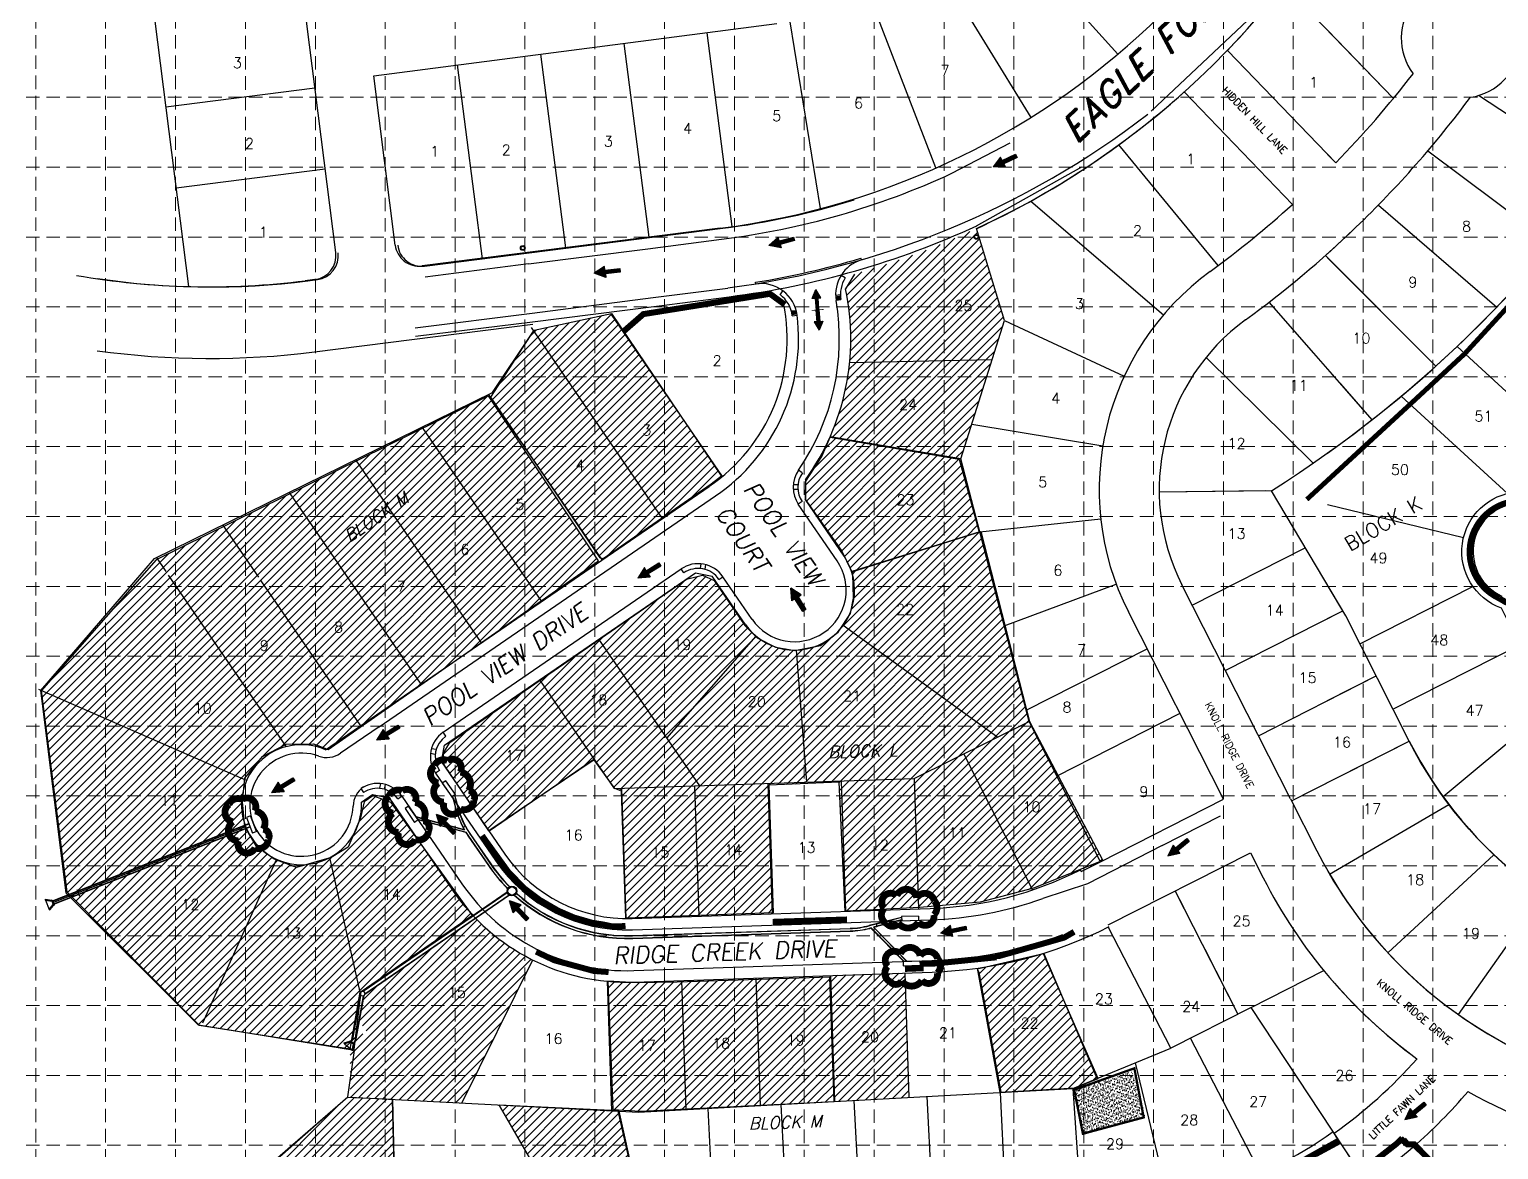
# Model space of a CAD drawing. Header units: inches. Extents: x 3477 to 7207, y 2621 to 4955.
# Drawn here: x 4114 to 5339, y 3493 to 4427 of the extents above; entities that cross this region are included whole.
import ezdxf
from ezdxf.enums import TextEntityAlignment as Align

# ---------------------------------------------------------------- set-up
doc = ezdxf.new("R2010")
doc.units = ezdxf.units.IN
doc.header["$MEASUREMENT"] = 0
doc.linetypes.add('DASHED2', pattern=[0.375, 0.25, -0.125])
doc.linetypes.add('HIDDEN', pattern=[0.375, 0.25, -0.125])
for name, color, linetype in [('ADJACENT', 7, 'Continuous'), ('adjoiners', 2, 'Continuous'), ('BASE', 7, 'Continuous'), ('BOC', 7, 'Continuous'), ('BOUNDARY', 7, 'Continuous'), ('ECB', 86, 'Continuous'), ('EROSION CONTROL BLANKET', 84, 'Continuous'), ('EX PVMT', 7, 'Continuous'), ('flow arrows', 1, 'Continuous'), ('GRID', 254, 'HIDDEN'), ('LEGEND', 7, 'Continuous'), ('LOT-NO', 250, 'Continuous'), ('LOTEXT', 2, 'Continuous'), ('LOTS', 150, 'Continuous'), ('LOTS-P', 1, 'Continuous'), ('PARCELLBLS', 250, 'Continuous'), ('paving', 250, 'Continuous'), ('RETAIN WALL', 5, 'DASHED2'), ('REVPL', 7, 'Continuous'), ('ROW', 150, 'Continuous'), ('ROW-P', 1, 'Continuous'), ('silt fence', 200, 'Continuous'), ('SILTFENCE', 200, 'Continuous'), ('sodded lot', 2, 'Continuous'), ('STORM', 5, 'Continuous'), ('TEXT', 4, 'Continuous')]:
    doc.layers.add(name, color=color, linetype=linetype)
doc.styles.add('legal', font='romand.shx', dxfattribs={"oblique": 15, "height": 5})
doc.styles.get("Standard").update_dxf_attribs({"font": 'ARIAL.TTF'})
doc.styles.add('TEXT100', font='simplex.shx', dxfattribs={"height": 8.8})
doc.styles.add('TEXT120', font='romand.shx', dxfattribs={"oblique": 15, "height": 0.106})
pattern_1 = [(45, (-46692.785, 3395.2045), (-3.5355339, 3.5355339), [])]

# ---------------------------------------------------------------- blocks, each defined once
blk = doc.blocks.new('lota')
blk.add_attdef('LOTDES', text='', height=0.0833).set_placement((0, 0), align=Align.CENTER)
at = {"flags": 1}
for tag in ['LOTAINF', 'LOTAAC', 'LOTASF']:
    blk.add_attdef(tag, text='', height=0.000000105, dxfattribs=at).set_placement((-0.038, 0), align=Align.CENTER)
blk = doc.blocks.new('ip')
for radius in [0.05, 0.0375]:
    blk.add_circle((0, 0), radius)
blk = doc.blocks.new('TF')
for p, q in [((0.001, -0.02), (0.001, 0.02)), ((0.001, 0.02), (0.161, 0.02)), ((0.161, 0.02), (0.161, 0.06)), ((0.161, 0.06), (0.281, 0)), ((0.161, -0.06), (0.281, 0)), ((0.161, -0.02), (0.001, -0.02)), ((0.161, -0.02), (0.161, -0.06))]:
    blk.add_line(p, q)
for points in [[(0.001, 0.02), (0.001, -0.02), (0.161, 0.02), (0.161, -0.02)], [(0.161, -0.06), (0.161, 0.06), (0.281, 0), (0.161, 0.06)]]:
    blk.add_solid(points)
blk = doc.blocks.new('2arrows')
at = {"const_width": 2}
blk.add_lwpolyline([(45, -33.4), (55.8, -3.7)], dxfattribs=at)
at = {"yscale": 192, "zscale": 192}
for p, xscale, rotation in [((50.8, -18.4), 192.0000000000001, 160.0260596818102), ((50.3, -18.3), -191.9999999999998, 160.0260596818168)]:
    blk.add_blockref('TF', p, dxfattribs=dict(at, xscale=xscale, rotation=rotation))
blk = doc.blocks.new('arrow')
at = {"xscale": 192.0000000000001, "yscale": 192, "zscale": 192, "rotation": 89.54514789520785}
blk.add_blockref('TF', (-0.4, -54), dxfattribs=at)
blk = doc.blocks.new('A$C694A6C97')
at = {"xscale": 0.4020336858429766, "yscale": 0.40203368584298, "zscale": 0.40203368584298, "rotation": 32.71760102675744}
blk.add_blockref('arrow', (0, 19.1), dxfattribs=at)
blk = doc.blocks.new('inlet protection')
at = {"layer": 'LEGEND', "color": 170, "ltscale": 100, "const_width": 9.48}
blk.add_lwpolyline([(38, 58.5, 0.520567), (38, 58.5, 0.765195), (16.6, 47.7, 0.417879), (16.5, 28.3, 0.6649), (41, 24.6, 0.744833), (68.6, 22.2, 0.975642), (85.8, 40, 0.520567), (81.5, 61.5, 0.520567), (65.8, 60, 0.540264), (38, 58.5)], format="xyb", close=True, dxfattribs=at)

msp = doc.modelspace()

# ---------------------------------------------------------------- hatches: boundary and pattern name
at = {"layer": 'BASE'}
h = msp.add_hatch(dxfattribs=at)
h.set_pattern_fill('AR-SAND', color=30, scale=1.53499, angle=16.9485, style=0)
h.set_pattern_definition([(54.44854, (6269.9577, 3775.1336), (-0.9546884, 2.8010075), [0, -2.3331846, 0, -2.609483, 0, -2.4943586]), (24.44854, (6269.9577, 3775.1336), (1.335777, 4.935736), [0, -1.2586917, 0, -2.102936, 0, -0.8058697]), (344.44854, (6268.1517, 3774.5832), (4.5700265, 1.4017913), [0, -0.767495, 0, -2.762982, 0, -3.6072263]), (334.44854, (6268.1517, 3774.5832), (4.021225, 2.633858), [0, -0.3837475, 0, -1.811288, 0, -2.0722364])])
h.paths.add_polyline_path([(5044.2, 3521.9), (5033, 3558.6), (4982.7, 3543.3), (4993.9, 3506.6)])
at = {"layer": 'SILTFENCE'}
h = msp.add_hatch(dxfattribs=at)
h.set_pattern_fill('ANSI31', color=2, scale=40, style=0)
h.set_pattern_definition(pattern_1)
h.paths.add_polyline_path([(4916.4, 4151.3), (4797.8, 4148.8, -0.07944), (4781.5, 4087.3), (4890.3, 4068.9)])
h.paths.add_polyline_path([(4837, 4107.4), (4856, 4107.4), (4856, 4120.6), (4837, 4120.6)], flags=24)
at = {"layer": 'sodded lot'}
h = msp.add_hatch(dxfattribs=at)
h.set_pattern_fill('ANSI31', color=2, scale=40, style=0)
h.set_pattern_definition(pattern_1)
h.paths.add_polyline_path([(4916.4, 4151.3), (4926.8, 4184.2), (4903.4, 4260.6, -0.038766), (4801.8, 4222.8), (4794.4, 4210.4, -0.07698), (4797.8, 4148.8)])
h.paths.add_polyline_path([(4883.3, 4189.9), (4902, 4189.9), (4902, 4203.1), (4883.3, 4203.1)], flags=24)
h = msp.add_hatch(dxfattribs=at)
h.set_pattern_fill('ANSI31', color=256, scale=40, style=0)
h.paths.add_polyline_path([(4691, 4054.4), (4682.5, 4047.6), (4592.4, 3985.5), (4589.8, 3986.5), (4498.8, 4120.3), (4535, 4175.9), (4599.4, 4190), (4690.8, 4054.7)])
h = msp.add_hatch(dxfattribs=at)
h.set_pattern_fill('ANSI31', color=256, scale=40, style=0)
h.paths.add_polyline_path([(4496.7, 4121.4), (4220, 3984.7), (4124.1, 3875.6), (4145.5, 3708), (4255.8, 3597.1), (4384.8, 3576.7), (4390.8, 3625.1), (4483.7, 3688.2), (4415.7, 3782.6), (4400.5, 3788), (4393.2, 3783.1), (4390.2, 3769.9), (4379.9, 3745.4), (4365.7, 3736.6), (4336.9, 3728.3), (4318.3, 3735.2), (4303.1, 3746.4), (4293.8, 3762.6), (4291.8, 3783.1), (4293.8, 3802.7), (4308.5, 3820.8), (4328.1, 3831), (4351.1, 3831.5), (4363.3, 3826.6), (4588.5, 3983.8)])
h = msp.add_hatch(dxfattribs=at)
h.set_pattern_fill('ANSI31', color=256, scale=40, style=0)
h.paths.add_polyline_path([(4888.9, 4068.5), (4905.6, 4007.8), (4799.5, 3975.1), (4791, 3992.8), (4761.3, 4034.8), (4761.3, 4050.1), (4774.6, 4070.9), (4781.5, 4086.9)])
h = msp.add_hatch(dxfattribs=at)
h.set_pattern_fill('ANSI31', color=256, scale=40, style=0)
h.paths.add_polyline_path([(4794.1, 3691.7), (4789.1, 3799.5), (4730.3, 3797), (4734, 3690.5), (4611.3, 3686.2), (4607.6, 3792), (4602.1, 3794.2), (4584.9, 3818), (4497.2, 3758.8), (4459.8, 3813.9), (4459.2, 3823.7), (4464.5, 3832.5), (4661.7, 3968.5), (4675.1, 3971.9), (4684.8, 3967.5), (4710.5, 3930), (4720.6, 3919.7), (4736, 3912), (4752.1, 3909.3), (4773.5, 3913.3), (4788.2, 3924.4), (4798.6, 3940.1), (4800.9, 3952.8), (4800.3, 3972.9), (4800.4, 3974.9), (4907.2, 4008.3), (4947.6, 3850), (5008.7, 3734.2), (4951, 3711.3), (4906.6, 3699.5), (4856.3, 3695.1), (4795.2, 3692.1)])
h = msp.add_hatch(dxfattribs=at)
h.set_pattern_fill('ANSI31', color=2, scale=40, style=0)
h.set_pattern_definition(pattern_1)
h.paths.add_polyline_path([(4533.7, 3651.4, -0.084223), (4486, 3686.1), (4393.7, 3622.8, -0.148296), (4393.1, 3621.8), (4388.9, 3598.3), (4392.7, 3595.8), (4397.6, 3588.5), (4396.5, 3588.8), (4387.6, 3590.7), (4386.4, 3583.9), (4384.6, 3581.8), (4385.3, 3581.3), (4384.8, 3580.8), (4384, 3576), (4383.3, 3576.1), (4381.7, 3577.5), (4381.6, 3577.1), (4381.6, 3537.1), (4474.5, 3532.2)])
h.paths.add_polyline_path([(4461.7, 3617.6), (4479.1, 3617.6), (4479.1, 3630.8), (4461.7, 3630.8)], flags=24)
h = msp.add_hatch(dxfattribs=at)
h.set_pattern_fill('ANSI31', color=256, scale=40, style=0)
h.paths.add_polyline_path([(4905.3, 3641.2), (4923.6, 3541.1), (4985.6, 3544.7), (5004.8, 3552.7), (4959.2, 3656.6), (4904, 3643.8)])
h = msp.add_hatch(dxfattribs=at)
h.set_pattern_fill('ANSI31', color=256, scale=40, style=0)
h.paths.add_polyline_path([(4600.4, 3526.7), (4623.6, 3525.5), (4785, 3533.5), (4781.2, 3637), (4654, 3632.8), (4620.7, 3632.4), (4596.3, 3633.6)])
h = msp.add_hatch(dxfattribs=at)
h.set_pattern_fill('ANSI31', color=2, scale=40, style=0)
h.set_pattern_definition(pattern_1)
h.paths.add_polyline_path([(4843.9, 3640.5), (4782, 3638.5), (4785.5, 3533.4), (4847.4, 3536.8)])
h.paths.add_polyline_path([(4805.4, 3580.7), (4824, 3580.7), (4824, 3593.9), (4805.4, 3593.9)], flags=24)
h = msp.add_hatch(dxfattribs=at)
h.set_pattern_fill('ANSI31', color=256, scale=40, style=0)
h.paths.add_polyline_path([(4416.7, 3535.4), (4419.9, 3398.5), (4403.4, 3397.2), (4391.6, 3390.5), (4380.9, 3381.8), (4374.8, 3374.4), (4370.1, 3366.6), (4368.4, 3359.3), (4368.1, 3343.5), (4368.4, 3342.5), (4254.3, 3306.2), (4202, 3290.9), (4218, 3389.7), (4275.6, 3445.7), (4379.3, 3537)])
h = msp.add_hatch(dxfattribs=at)
h.set_pattern_fill('ANSI31', color=256, scale=40, style=0)
h.paths.add_polyline_path([(4586.1, 3390.9), (4602, 3401), (4620.1, 3409.2), (4630.7, 3411.6), (4605, 3525.8), (4505.6, 3530.3), (4585.2, 3392.7)])

# ---------------------------------------------------------------- linework, layer by layer
at = {"layer": 'adjoiners', "color": 253}
for p, q in [((4247.1, 4212.3), (4210, 4505)), ((4369.5, 4240.6), (4338.1, 4488.6)), ((4401.2, 4388), (4737.2, 4431.4)), ((5202.8, 4315.4), (5112.6, 4409.1)), ((5202.8, 4315.4), (5112.6, 4409.1)), ((4419.1, 4246.8), (4401.2, 4388)), ((5166.8, 4280.7), (5076.6, 4374.5)), ((5166.8, 4280.7), (5076.6, 4374.5)), ((5426.9, 4302.5), (5321.7, 4371.5)), ((5426.9, 4302.5), (5321.7, 4371.5)), ((5426.9, 4302.5), (5321.7, 4371.5)), ((5202.8, 4315.4), (5195.9, 4322.5)), ((5279.5, 4325.3), (5383.8, 4247.3)), ((5279.5, 4325.3), (5383.8, 4247.3)), ((5279.5, 4325.3), (5383.8, 4247.3)), ((5238.3, 4280.2), (5337, 4195.3)), ((5238.3, 4280.2), (5337, 4195.3)), ((5238.3, 4280.2), (5337, 4195.3)), ((4690, 4261), (4441.5, 4229.5)), ((4692, 4260.9), (4443.5, 4229.4)), ((5194.2, 4238.1), (5286.2, 4146.1)), ((5194.2, 4238.1), (5286.2, 4146.1)), ((5195.9, 4236.4), (5286.2, 4146.1)), ((4352.2, 4218.2), (4344.2, 4217.2)), ((4354.2, 4218.1), (4346.2, 4217.1)), ((4926.8, 4184.2), (5026.6, 4137.8)), ((4926.8, 4184.2), (5026.6, 4137.8)), ((5183.9, 4065.1), (5094.7, 4153.3)), ((5183.9, 4065.1), (5094.7, 4153.3)), ((4899.5, 4097.7), (5008.7, 4079.7)), ((4899.5, 4097.7), (5008.7, 4079.7)), ((5149.2, 4042.1), (5055.7, 4041)), ((5144.2, 4042.1), (5055.7, 4041)), ((5211.1, 3938), (5149.2, 4042.1)), ((4906.2, 4008.1), (5007, 4018.9)), ((4906.2, 4008.1), (5007, 4018.9)), ((4926.6, 3929.6), (5019.9, 3964.4)), ((4926.6, 3929.6), (5019.9, 3964.4)), ((5165.1, 3785.6), (5074.6, 3963.9)), ((5165.1, 3785.6), (5074.6, 3963.9)), ((5109.2, 3785.2), (5030, 3941.3)), ((5109.2, 3785.2), (5030, 3941.3)), ((5264, 3833.7), (5211.1, 3938)), ((5006.7, 3733.2), (5109.2, 3785.2)), ((5006.7, 3733.2), (5109.2, 3785.2)), ((5165.1, 3785.6), (5187, 3742.4)), ((5197.7, 3722.8), (5297.1, 3780.9)), ((5197.7, 3722.8), (5297.1, 3780.9)), ((5197.7, 3722.8), (5297.1, 3780.9)), ((5013.3, 3680.5), (5131.8, 3740.6)), ((5013.3, 3680.5), (5131.8, 3740.6)), ((5131.8, 3740.6), (5142.4, 3719.8)), ((5131.8, 3740.6), (5142.4, 3719.8)), ((5246.2, 3657.4), (5334.6, 3739)), ((5246.2, 3657.4), (5334.6, 3739)), ((5246.2, 3657.4), (5334.6, 3739)), ((5375.1, 3705.9), (5304.8, 3606)), ((5375.1, 3705.9), (5304.8, 3606)), ((5375.1, 3705.9), (5304.8, 3606))]:
    msp.add_line(p, q, dxfattribs=at)
for points in [[(4903.4, 4260.6, 0.18531), (5253, 4620.3, -0.427606)], [(4443.5, 4229.4), (4692, 4260.9, 0.0439), (4801.6, 4284.7, 0.0439)], [(4170.7, 4219.1, 0.068889), (4346.2, 4217.1), (4354.2, 4218.1)], [(5325.4, 3439.3), (5267.4, 3495.5, -0.027098), (5229.1, 3465.4), (5195.9, 3515.5)]]:
    msp.add_lwpolyline(points, format="xyb", dxfattribs=at)
for points in [[(4921.7, 4516.3), (5021.3, 4406)], [(4948.9, 4353.3), (4871.7, 4478.9)], [(5159.9, 4463.3), (5250.8, 4368.9)], [(5159.9, 4463.3), (5250.8, 4368.9)], [(4869.6, 4311.2), (4815.8, 4451.2)], [(4773.6, 4277.3), (4748.3, 4433)], [(4699.8, 4262.3), (4678.9, 4423.8)], [(5195.9, 4425.9), (5250.8, 4368.9)], [(4609.5, 4414.9), (4630.3, 4253.4)], [(4470.6, 4397), (4491.5, 4235.5)], [(4540.1, 4405.9), (4560.9, 4244.5)], [(4352.1, 4377.5), (4228.1, 4361.8)], [(5104.9, 4229.9), (5022.2, 4330.4)], [(5104.9, 4229.9), (5022.2, 4330.4)], [(4360.7, 4310.1), (4236.7, 4294.4)], [(4948.6, 4283.5), (5059.3, 4188.9)], [(4948.6, 4283.5), (5059.3, 4188.9)], [(5147.2, 4199.2), (5233, 4101.2)], [(5147.2, 4199.2), (5184, 4157.2)], [(5191.8, 4148.3), (5192.7, 4147.3)], [(5191.8, 4148.3), (5192.7, 4147.3)], [(5200.2, 4138.7), (5200.5, 4138.3)], [(5200.2, 4138.7), (5200.5, 4138.3)], [(5206.7, 4131.2), (5233, 4101.2)], [(5206.7, 4131.2), (5233, 4101.2)], [(5083.2, 3946.9), (5177.4, 3994.7)], [(5083.2, 3946.9), (5177.4, 3994.7)], [(5110.8, 3892.5), (5208.6, 3942.3)], [(5110.8, 3892.5), (5208.6, 3942.3)], [(5195.9, 3935.9), (5208.6, 3942.3)], [(4944.9, 3859.4), (5045.6, 3910.5)], [(4944.9, 3859.4), (5045.6, 3910.5)], [(5138.4, 3838.1), (5236.4, 3888.1)], [(5138.4, 3838.1), (5236.4, 3888.1)], [(5195.9, 3867.5), (5236.4, 3888.1)], [(5073, 3856.6), (4970.5, 3804.5)], [(5073, 3856.6), (4970.5, 3804.5)], [(5165.9, 3784), (5264, 3833.7)], [(5213.1, 3807.9), (5259.6, 3831.5)], [(5213.1, 3807.9), (5259.6, 3831.5)], [(5193.4, 3797.9), (5195.5, 3799)], [(5193.4, 3797.9), (5195.5, 3799)], [(5165.1, 3785.6), (5187, 3742.4)], [(5165.9, 3784), (5175.9, 3789)], [(5069.1, 3708.8), (5121.2, 3606.3)], [(5069.1, 3708.8), (5076.3, 3694.7)], [(5093.7, 3660.4), (5121.2, 3606.3)], [(5132.2, 3611.8), (5192.8, 3642.6)], [(5132.2, 3611.8), (5192.8, 3642.6)]]:
    msp.add_lwpolyline(points, dxfattribs=at)
at = {"layer": 'adjoiners', "color": 7}
for points in [[(4990.7, 3725.1), (4990.7, 3725.1), (5006.7, 3733.2), (4947.4, 3850), (4890.3, 4068.8), (4926.8, 4184.2), (4903.4, 4260.6)], [(5005.8, 2969.1), (4796.3, 2959.3), (4724, 2953.9), (4662.2, 2965.7), (4575.3, 2997.7), (4514.2, 3039.2), (4302.9, 3180.3), (4201.2, 3290.8), (4217.6, 3389.6), (4273.2, 3445.1), (4379.6, 3537.4), (4385.1, 3576), (4255.2, 3597.1), (4144.8, 3706.9), (4123.7, 3875.9), (4218.4, 3985.8), (4500.2, 4124.2), (4533.1, 4173.5)]]:
    msp.add_lwpolyline(points, dxfattribs=at)
at = {"layer": 'adjoiners', "color": 252}
msp.add_lwpolyline([(4533.9, 4180.7), (4351.8, 4157.6, -0.064934), (4170.7, 4158.6, -0.064934)], format="xyb", dxfattribs=at)
at = {"layer": 'adjoiners', "color": 7}
msp.add_lwpolyline([(5045.7, 3163.7), (5040.4, 3275.8), (5082.4, 3277.8), (5367.6, 3398.4), (5267.4, 3495.5, -0.027098), (5229.1, 3465.4), (5132.2, 3611.8), (5065.3, 3577.9), (5013.5, 3678.3)], format="xyb", dxfattribs=at)
at = {"layer": 'adjoiners', "color": 253}
for centre, radius, start, end in [((4609.5, 4895.9), 640, 277.2205, 351.6208), ((4609.5, 4895.9), 700, 315.9436, 337.2246), ((5230.6, 4391), 235.2, 351.445, 84.0523), ((5307.4, 4419.4), 50, 278.9044, 216.5937), ((5307.4, 4419.4), 50, 278.9044, 216.5937), ((5307.4, 4419.4), 50, 278.9044, 216.5937), ((4609.5, 4895.9), 830, 315.623, 322.4122), ((4609.5, 4895.9), 830, 315.623, 322.4122), ((4609.5, 4895.9), 830, 315.623, 322.4122), ((4609.5, 4895.9), 700, 294.8232, 311.8502), ((4609.5, 4895.9), 880, 313.897, 323.3032), ((4609.5, 4895.9), 880, 313.897, 323.3032), ((4609.5, 4895.9), 880, 313.897, 323.3032), ((4609.5, 4895.9), 1010, 302.2984, 327.6877), ((4611.6, 4895.9), 640, 277.2207, 287.2753), ((4609.5, 4895.9), 830, 306.0687, 312.171), ((4609.5, 4895.9), 830, 306.0687, 312.171), ((4609.5, 4895.9), 880, 306.0687, 313.897), ((4609.5, 4895.9), 880, 306.0687, 313.897), ((4609.5, 4895.9), 880, 311.7871, 313.897), ((4349.7, 4238), 20, 277.2208, 7.2208), ((4351.7, 4238), 20, 277.2208, 7.2208), ((4438.9, 4249.4), 20, 187.2208, 277.2208), ((4441, 4249.3), 20, 187.2208, 277.2208), ((5230.7, 4043.1), 225, 126.0683, 206.9067), ((5230.7, 4043.1), 225, 126.0683, 206.9067), ((4263.7, 4852.1), 640, 260.0876, 277.2208), ((5230.7, 4043.1), 175, 126.0683, 206.9067), ((5230.7, 4043.1), 175, 126.0683, 206.9067), ((5574.3, 3991.2), 347.9, 206.9066, 258.6834), ((5521.4, 3912.1), 375, 206.9063, 258.6837), ((5521.4, 3912.1), 375, 206.9063, 258.6837), ((5521.4, 3912.1), 375, 209.7752, 258.6837), ((5521.4, 3912.1), 425, 206.9063, 233.819), ((5521.4, 3912.1), 425, 206.9063, 233.819), ((5521.4, 3912.1), 425, 220.016, 233.819), ((4970.8, 3833.9), 400, 305.2178, 318.5388), ((4970.8, 3833.9), 400, 305.2178, 318.5388), ((4970.8, 3833.9), 400, 305.2178, 318.5388), ((4970.8, 3833.9), 450, 311.2347, 319.5103), ((4970.8, 3833.9), 450, 311.2347, 319.5103), ((4970.8, 3833.9), 450, 311.2347, 319.5103), ((5521.4, 3912.1), 425, 240.6331, 258.6837), ((5521.4, 3912.1), 425, 240.6331, 258.6837), ((5521.4, 3912.1), 425, 240.6331, 258.6837)]:
    msp.add_arc(centre, radius, start, end, dxfattribs=at)
at = {"layer": 'BASE', "color": 30, "const_width": 1.92}
msp.add_lwpolyline([(4992.1, 3506.6), (5042.8, 3520.2), (5035, 3561.1), (4984.9, 3543.2)], close=True, dxfattribs=at)
at = {"layer": 'BOC'}
for p, q in [((4807.6, 4234.5), (4807.1, 4236)), ((4719.5, 4214.5), (4719.3, 4215.9)), ((4794.1, 4219.5), (4790.7, 4221.6)), ((4739.8, 4205.6), (4742.2, 4208.8)), ((4790.1, 4205.4), (4786.1, 4204.8)), ((4790.5, 4201.4), (4786.5, 4200.8)), ((4749.2, 4192), (4753.2, 4192.5)), ((4750, 4188.1), (4754, 4188.6)), ((4758.3, 4057.1), (4755.1, 4059.4)), ((4754.6, 4047.2), (4750.6, 4047.2)), ((4754.6, 4043.2), (4750.6, 4043.2)), ((4405.6, 3845.6), (4685.9, 4038)), ((4758.3, 4033.3), (4755, 4031)), ((4787.4, 3983.8), (4755, 4031)), ((4673.4, 3977.5), (4674.1, 3981.4)), ((4677.3, 3976.8), (4678, 3980.7)), ((4459, 3841.1), (4657.3, 3977.1)), ((4659.6, 3973.8), (4657.3, 3977.1)), ((4688.8, 3968.4), (4692.1, 3970.6)), ((4716.5, 3935.1), (4692.1, 3970.6)), ((4405.6, 3845.6), (4373.4, 3823.5)), ((4461.3, 3837.8), (4459, 3841.1)), ((4452.4, 3822.6), (4448.4, 3823.4)), ((4453.1, 3826.6), (4449.2, 3827.3)), ((4456, 3809.3), (4452.7, 3807)), ((4392.6, 3795.5), (4390.6, 3794.1)), ((4406.2, 3794.4), (4407, 3798.3)), ((4410.2, 3793.7), (4410.9, 3797.6)), ((4452.7, 3807), (4502.6, 3734.2)), ((4392.9, 3790.8), (4390.6, 3794.1)), ((4421.4, 3785.5), (4424.7, 3787.8)), ((4424.7, 3787.8), (4474.6, 3714.9)), ((4996, 3714.9), (4958.7, 3702.6)), ((4616.7, 3676.5), (4865.1, 3684.8)), ((4617.9, 3642.5), (4866.3, 3650.8)), ((5187, 3487.9), (5207, 3498.8))]:
    msp.add_line(p, q, dxfattribs=at)
msp.add_lwpolyline([(4719.3, 4215.9, 0.032811), (4807.1, 4236, 0.032811)], format="xyb", dxfattribs=at)
for centre, radius, start, end in [((4816.1, 4205.8), 30, 106.5944, 189.6071), ((4724.2, 4184.8), 30, 7.2299, 99.0774), ((4816.1, 4205.8), 26, 148.1007, 189.6071), ((4724.2, 4184.8), 26, 7.2299, 53.1537), ((4597.2, 4168.7), 192, 325.2811, 9.6071), ((4814.1, 4205.4), 27.5, 182.652, 188.211), ((4814.1, 4205.4), 27, 182.5225, 188.1851), ((4815.1, 4205.6), 27.5, 182.652, 188.211), ((4815.1, 4205.6), 27, 182.5225, 188.1851), ((4816.1, 4205.8), 27.5, 182.652, 188.211), ((4816.1, 4205.8), 27, 182.5225, 188.1851), ((4816.1, 4205.8), 26.5, 182.3882, 188.1583), ((4597.2, 4168.7), 158, 304.177, 7.2299), ((4724.2, 4184.8), 26.5, 8.6787, 14.4488), ((4724.2, 4184.8), 27, 8.6519, 14.3144), ((4724.2, 4184.8), 27.5, 8.626, 14.185), ((4724.2, 4184.8), 28, 8.6011, 14.0602), ((4724.2, 4184.8), 28.5, 8.577, 13.9398), ((4724.2, 4184.8), 29, 8.5538, 13.8236), ((4724.2, 4184.8), 29.5, 8.5313, 13.7114), ((4775.6, 4045.1), 25, 145.2811, 214.4544), ((4775.6, 4045.1), 21, 145.2811, 214.4544), ((4671.5, 3956.5), 25, 34.4544, 124.4544), ((4751.9, 3959.5), 43, 214.4544, 34.4544), ((4671.5, 3956.5), 21, 34.4544, 124.4544), ((4472.9, 3820.9), 24.5, 124.4544, 214.4544), ((4472.9, 3820.9), 20.5, 124.4544, 214.4544), ((4341, 3780.7), 43, 70.4202, 358.4887), ((4362.1, 3840), 20, 250.4202, 304.4544), ((4404, 3779), 20, 124.4544, 178.4887), ((4404.4, 3773.9), 24.5, 34.4544, 124.4544), ((4404.4, 3773.9), 20.5, 34.4544, 124.4544), ((4612.3, 3809.4), 133, 214.4538, 271.9073), ((4612.3, 3809.4), 167, 214.4538, 271.9073), ((4854.9, 3992.6), 308, 271.9063, 289.6923), ((4854.9, 3992.6), 342, 271.9063, 290.6359)]:
    msp.add_arc(centre, radius, start, end, dxfattribs=at)
at = {"layer": 'BOUNDARY'}
msp.add_lwpolyline([(4381.6, 3537.1), (4621.8, 3524.6), (4983.7, 3544.2), (5065.3, 3577.9)], dxfattribs=at)
at = {"layer": 'ECB', "color": 86, "const_width": 5}
msp.add_lwpolyline([(4955.9, 3664.1), (4922.5, 3654.7), (4919.1, 3654.7)], dxfattribs=at)
at = {"layer": 'EROSION CONTROL BLANKET', "const_width": 5}
msp.add_lwpolyline([(5345.6, 3948.8), (5339, 3952.6, -0.703025), (5346.2, 4032.5)], format="xyb", dxfattribs=at)
at = {"layer": 'EX PVMT'}
for p, q in [((4903.6, 4263, 600.2), (4991.3, 4312, 605.3)), ((4636.7, 4196.1, 579), (4697.4, 4203.9, 584)), ((4533.6, 4183, 570.5), (4636.7, 4196.1, 579)), ((4436, 4170.9, 562.7), (4533.6, 4183, 570.5)), ((5058.3, 3746.8, 600.9), (5106.8, 3771.4, 602.3)), ((5058.3, 3746.8, 600.9), (4996, 3714.9, 598.5)), ((5202.5, 3504.5, 608), (5204.7, 3501.5, 608)), ((5260.7, 3502.8, 608), (5263.1, 3499.9, 609.8))]:
    msp.add_line(p, q, dxfattribs=at)
for points, elevation in [([(5048.9, 4358.6), (5143.7, 4447.5), (5199, 4531.4), (5233, 4589.4)], 562.3), ([(4883, 4306.8), (4883, 4306.8), (4931.4, 4332.1)], 570.6), ([(4530.2, 4231.2), (4629.5, 4243.8), (4691.1, 4251.8)], 570.6), ([(4530.2, 4231.2), (4444, 4220.3)], 570.6), ([(4435.6, 4178), (4533.2, 4190.3), (4634.1, 4203.2), (4696.2, 4211.1)], 562.3)]:
    msp.add_lwpolyline(points, dxfattribs=dict(at, elevation=elevation))
at = {"layer": 'EX PVMT', "elevation": 570.6}
msp.add_lwpolyline([(4791.2, 4272.4), (4791.2, 4272.4)], close=True, dxfattribs=at)
at = {"layer": 'EX PVMT'}
for centre, radius, start, end in [((4602.2, 4933.8, 562.3), 728.7, 277.4061, 307.5353), ((4610.1, 4896.7, 570.6), 650, 277.1574, 294.8255), ((4608.8, 4903.2, 584), 704.9, 277.2249, 294.7302)]:
    msp.add_arc(centre, radius, start, end, dxfattribs=at)
at = {"layer": 'GRID', "color": 252, "linetype": 'HIDDEN', "lineweight": 0, "ltscale": 45}
for p, q in [((4119.6, 4894.3), (4119.6, 2856.5)), ((4177.8, 4894.3), (4177.8, 2856.5)), ((4236, 4894.3), (4236, 2856.5)), ((4294.4, 4893.8), (4294.4, 2856.5)), ((4352.6, 4893.8), (4352.6, 2856.5)), ((4410.8, 4893.8), (4410.8, 2856.5)), ((4469, 4893.8), (4469, 2856.5)), ((4527.2, 4893.8), (4527.2, 2856.5)), ((4585.4, 4893.8), (4585.4, 2856.5)), ((4643.6, 4893.8), (4643.6, 2856.5)), ((4701.8, 4893.8), (4701.8, 2856.5)), ((4760, 4893.8), (4760, 2856.5)), ((4818.2, 4893.8), (4818.2, 2856.5)), ((4876.4, 4893.8), (4876.4, 2856.5)), ((4934.6, 4893.8), (4934.6, 2856.5)), ((4992.8, 4893.8), (4992.8, 2856.5)), ((5051, 4893.8), (5051, 2856.5)), ((5109.2, 4893.8), (5109.2, 2856.5)), ((5167.4, 4893.8), (5167.4, 2856.5)), ((5225.6, 4893.8), (5225.6, 2856.5)), ((5283.8, 4893.8), (5283.8, 2856.5)), ((3537.8, 4370), (7146.2, 4370)), ((3537.8, 4311.8), (7146.2, 4311.8)), ((3537.8, 4253.6), (7146.2, 4253.6)), ((3537.8, 4195.4), (7146.2, 4195.4)), ((3537.8, 4137.2), (7146.2, 4137.2)), ((3537.8, 4079), (7146.2, 4079)), ((3537.8, 4020.8), (7146.2, 4020.8)), ((3537.8, 3962.6), (7146.2, 3962.6)), ((3537.8, 3904.4), (7146.2, 3904.4)), ((3537.8, 3846.2), (7146.2, 3846.2)), ((3537.8, 3788), (7146.2, 3788)), ((3537.8, 3729.8), (7146.2, 3729.8)), ((3537.8, 3671.6), (7146.2, 3671.6)), ((3537.8, 3613.4), (7146.2, 3613.4)), ((3537.8, 3555.2), (7146.2, 3555.2)), ((3537.8, 3497), (7146.2, 3497))]:
    msp.add_line(p, q, dxfattribs=at)
at = {"layer": 'LOTS', "color": 7}
for p, q in [((4916.4, 4151.3), (4797.8, 4148.8)), ((4890.3, 4068.9), (4781.5, 4087.3)), ((4906.2, 4008.1), (4799.6, 3974.6)), ((4792.4, 3930.2), (4921.1, 3837)), ((4672.8, 3796.4), (4588.9, 3918.7)), ((4645.5, 3836.2), (4720, 3921)), ((4762.2, 3799.4), (4753.5, 3909.5)), ((4601.7, 3794.1), (4539.5, 3884.7)), ((4295.2, 3800.8), (4122.2, 3876.6)), ((4851.5, 3802.4), (4947.4, 3850)), ((4892.8, 3822.9), (4950.2, 3709.7)), ((4497.3, 3758.8), (4584.7, 3818.7)), ((4601.7, 3794.1), (4851.5, 3802.4)), ((4668.6, 3796.3), (4672.2, 3687.8)), ((4729.6, 3798.3), (4733.2, 3689.9)), ((4790.6, 3800.3), (4794.2, 3691.9)), ((4851.5, 3802.4), (4855.1, 3693.9)), ((4607.7, 3794.3), (4611.3, 3685.9)), ((4320.3, 3735.2), (4258.5, 3598.7)), ((4390, 3624.5), (4364.6, 3736.6)), ((4390, 3624.5), (4483.5, 3688.7)), ((4474.5, 3532.2), (4533.7, 3651.4)), ((5004, 3552.6), (4959.7, 3657.1)), ((4723.5, 3530.1), (4720, 3636.4)), ((4785.5, 3533.4), (4782, 3638.5)), ((4847.4, 3536.8), (4843.9, 3640.5)), ((4923.1, 3540.9), (4904.2, 3644.6)), ((4381.6, 3577.1), (4390, 3624.5)), ((4599.6, 3525.7), (4596, 3633.7)), ((4661.6, 3526.7), (4658, 3634.3)), ((5140.3, 3473.3), (5081.9, 3586.3)), ((5064.8, 3446.8), (5035.9, 3565.8)), ((4923.1, 3540.9), (4928.6, 3432.9)), ((4983.7, 3544.2), (4991.2, 3436.1)), ((4416.5, 3535.2), (4420.1, 3398.3)), ((4505.5, 3530.6), (4586.2, 3390.5)), ((4679.5, 3527.7), (4684.9, 3420.5)), ((4740.4, 3531), (4745.8, 3423.6)), ((4801.3, 3534.3), (4806.8, 3426.7)), ((4862.2, 3537.6), (4867.7, 3429.8)), ((4605.4, 3525.4), (4630.8, 3412))]:
    msp.add_line(p, q, dxfattribs=at)
at = {"layer": 'LOTS', "color": 170}
msp.add_line((4294.4, 3762.4), (4134.4, 3699.3), dxfattribs=at)
at = {"layer": 'LOTS', "color": 7}
for points in [[(4599, 4189), (4691.5, 4054)], [(4532.3, 4178.2), (4641.6, 4019)], [(4497, 4122), (4591.3, 3984.6)], [(4441.6, 4094.9), (4541, 3950)], [(4386.1, 4067.9), (4490.7, 3915.5)], [(4330.7, 4040.8), (4440.4, 3881)], [(4275.3, 4013.8), (4305.2, 3970.2)], [(4219.9, 3986.8), (4228, 3974.9)], [(4230, 3972), (4328.1, 3829)], [(4307.2, 3967.3), (4390.1, 3846.5)], [(4381.6, 3537.1), (4621.8, 3524.6), (4983.7, 3544.2), (5065.3, 3577.9)]]:
    msp.add_lwpolyline(points, dxfattribs=at)
at = {"layer": 'LOTS-P', "color": 7}
for p, q in [((5391.4, 4082.1), (5303.9, 4162.4)), ((5345.9, 4040), (5257.4, 4121.1)), ((5195.9, 4030.8), (5309.3, 4003.4)), ((5222.9, 3914.8), (5317.1, 3962.6)), ((5250.5, 3860.4), (5356.2, 3914)), ((5386.9, 3866.2), (5292.4, 3787.3))]:
    msp.add_line(p, q, dxfattribs=at)
at = {"layer": 'paving', "color": 7}
msp.add_arc((5357.8, 3991.5), 40.5, 98.4639, 245.9278, dxfattribs=at)
at = {"layer": 'RETAIN WALL', "color": 4, "const_width": 4, "elevation": 609}
msp.add_lwpolyline([(5178.7, 4035), (5264.8, 4114.3), (5310.3, 4156.4), (5351.6, 4201.4)], dxfattribs=at)
at = {"layer": 'REVPL'}
for points in [[(5195.9, 4073.5, 0.097157), (5463.2, 4356, 0.427606), (5255, 4624.9, 0.06292), (5302.1, 4794)], [(5506, 3650, -0.229842), (5264, 3833.7), (5211.1, 3938), (5195.9, 3963.5)]]:
    msp.add_lwpolyline(points, format="xyb", dxfattribs=at)
at = {"layer": 'ROW', "color": 7}
for p, q in [((4360.9, 3826.5), (4680.6, 4045.8)), ((4793.1, 3987.8), (4760.6, 4035.1)), ((4460.3, 3830.4), (4669.3, 3973.8)), ((4710.7, 3931.2), (4683.2, 3971.2)), ((4457.7, 3816.5), (4510.5, 3739.5)), ((4390.9, 3782.8), (4400.1, 3789.1)), ((4414, 3786.5), (4466.8, 3709.6)), ((4616.4, 3686), (4864.8, 3694.3)), ((4618.2, 3633), (4866.6, 3641.3))]:
    msp.add_line(p, q, dxfattribs=at)
for points in [[(4801.8, 4222.8), (4794.4, 4210.4)], [(4742.7, 4198.5), (4730.7, 4206.5)], [(4761, 4051.3), (4760.6, 4035.1)], [(4669.3, 3973.8), (4683.2, 3971.2)], [(4457.7, 3816.5), (4460.3, 3830.4)], [(4400.1, 3789.1), (4414, 3786.5)], [(4990.7, 3725.1), (4990, 3726.4)]]:
    msp.add_lwpolyline(points, dxfattribs=at)
for centre, radius, start, end in [((4597.2, 4168.7), 201.5, 324.3695, 11.9328), ((4597.2, 4168.7), 148.5, 304.1273, 11.5687), ((4751.9, 3959.5), 50, 214.4544, 34.4544), ((4341, 3780.7), 50, 66.4599, 2.449), ((4612.3, 3809.4), 123.5, 214.4536, 271.9075), ((4854.9, 3992.6), 298.5, 271.9062, 296.9071), ((4612.3, 3809.4), 176.5, 214.4539, 271.9072), ((4854.9, 3992.6), 351.5, 271.9063, 296.907)]:
    msp.add_arc(centre, radius, start, end, dxfattribs=at)
at = {"layer": 'ROW-P', "color": 7}
msp.add_lwpolyline([(6078.1, 3869), (5927.8, 3772.2, -0.195014), (5760.6, 3740.4), (5516.4, 3789.3, -0.229837), (5358.8, 3908.9), (5340.8, 3944.5, -0.807175), (5354, 4041.3), (5583.3, 4291.5, -0.180827), (5773.7, 4388.4), (5826.1, 4394.4)], format="xyb", dxfattribs=at)
msp.add_arc((4971.1, 3834.1), 398.5, 272.8877, 305.1705, dxfattribs=at)
at = {"layer": 'silt fence', "color": 200, "const_width": 5}
for points in [[(4743.7, 4197.3), (4731.4, 4206.3), (4625.9, 4189.4), (4608.9, 4174.6)], [(4608.7, 4174.8), (4608.7, 4174.8)]]:
    msp.add_lwpolyline(points, dxfattribs=at)
at = {"layer": 'silt fence', "color": 84, "const_width": 5}
for points in [[(4611, 3679.6), (4604.2, 3679.4), (4599.5, 3679.4), (4592.4, 3680.9), (4583.3, 3682.3), (4568.1, 3686.7), (4554.9, 3692.4), (4539.6, 3701.3), (4526.4, 3711.2), (4513.3, 3724.7), (4493.9, 3751.5), (4491.5, 3755)], [(4795.5, 3685.1), (4789.7, 3684.9), (4733.7, 3683.1)], [(4955.9, 3664.1), (4976.5, 3670), (4984.8, 3674.8)], [(4536.5, 3658.3), (4551.7, 3651.1), (4584.6, 3642.2), (4596.9, 3641.3)], [(4857, 3648.3), (4867.7, 3648.3), (4920.2, 3653.6)], [(4843.8, 3643.9), (4859.4, 3644.5)], [(5044.9, 3435.4), (5044.9, 3435.4), (5049.2, 3436.2), (5078.6, 3443.2), (5106.5, 3452), (5127.1, 3460.2), (5133.7, 3462.7), (5157.5, 3474.1), (5205.4, 3500.9)], [(5258.3, 3502.9), (5253.8, 3498.5), (5232.9, 3482.2)], [(5281.9, 3483.6), (5268.4, 3497.7), (5262.5, 3497.7), (5257, 3502.5)]]:
    msp.add_lwpolyline(points, dxfattribs=at)
at = {"layer": 'sodded lot'}
for points in [[(4691, 4054.4), (4682.5, 4047.6), (4592.4, 3985.5), (4589.8, 3986.5), (4498.8, 4120.3), (4535, 4175.9), (4599.4, 4190), (4690.8, 4054.7)], [(4496.7, 4121.4), (4220, 3984.7), (4124.1, 3875.6), (4145.5, 3708), (4255.8, 3597.1), (4384.8, 3576.7), (4390.8, 3625.1), (4483.7, 3688.2), (4415.7, 3782.6), (4400.5, 3788), (4393.2, 3783.1), (4390.2, 3769.9), (4379.9, 3745.4), (4365.7, 3736.6), (4336.9, 3728.3), (4318.3, 3735.2), (4303.1, 3746.4), (4293.8, 3762.6), (4291.8, 3783.1), (4293.8, 3802.7), (4308.5, 3820.8), (4328.1, 3831), (4351.1, 3831.5), (4363.3, 3826.6), (4588.5, 3983.8)], [(4888.9, 4068.5), (4905.6, 4007.8), (4799.5, 3975.1), (4791, 3992.8), (4761.3, 4034.8), (4761.3, 4050.1), (4774.6, 4070.9), (4781.5, 4086.9)], [(4794.1, 3691.7), (4789.1, 3799.5), (4730.3, 3797), (4734, 3690.5), (4611.3, 3686.2), (4607.6, 3792), (4602.1, 3794.2), (4584.9, 3818), (4497.2, 3758.8), (4459.8, 3813.9), (4459.2, 3823.7), (4464.5, 3832.5), (4661.7, 3968.5), (4675.1, 3971.9), (4684.8, 3967.5), (4710.5, 3930), (4720.6, 3919.7), (4736, 3912), (4752.1, 3909.3), (4773.5, 3913.3), (4788.2, 3924.4), (4798.6, 3940.1), (4800.9, 3952.8), (4800.3, 3972.9), (4800.4, 3974.9), (4907.2, 4008.3), (4947.6, 3850), (5008.7, 3734.2), (4951, 3711.3), (4906.6, 3699.5), (4856.3, 3695.1), (4795.2, 3692.1)], [(4905.3, 3641.2), (4923.6, 3541.1), (4985.6, 3544.7), (5004.8, 3552.7), (4959.2, 3656.6), (4904, 3643.8)], [(4600.4, 3526.7), (4623.6, 3525.5), (4785, 3533.5), (4781.2, 3637), (4654, 3632.8), (4620.7, 3632.4), (4596.3, 3633.6)], [(4416.7, 3535.4), (4419.9, 3398.5), (4403.4, 3397.2), (4391.6, 3390.5), (4380.9, 3381.8), (4374.8, 3374.4), (4370.1, 3366.6), (4368.4, 3359.3), (4368.1, 3343.5), (4368.4, 3342.5), (4254.3, 3306.2), (4202, 3290.9), (4218, 3389.7), (4275.6, 3445.7), (4379.3, 3537)], [(4586.1, 3390.9), (4602, 3401), (4620.1, 3409.2), (4630.7, 3411.6), (4605, 3525.8), (4505.6, 3530.3), (4585.2, 3392.7)]]:
    msp.add_lwpolyline(points, close=True, dxfattribs=at)
at = {"layer": 'STORM'}
for p, q in [((4461.2, 3800.7), (4458.3, 3798.7)), ((4458.3, 3798.7), (4466.3, 3787.2)), ((4469.2, 3789.2), (4461.2, 3800.7)), ((4469.2, 3789.2), (4466.3, 3787.2)), ((4466.8, 3787.5), (4469.2, 3778.2)), ((4466.9, 3787.7), (4469.4, 3778.3)), ((4468.5, 3788.7), (4471.1, 3778.7)), ((4468.6, 3788.8), (4471.3, 3778.8)), ((4298.4, 3771.4), (4295.1, 3770.1)), ((4303.6, 3758.4), (4298.4, 3771.4)), ((4430.3, 3779.5), (4427.4, 3777.5)), ((4427.4, 3777.5), (4435.3, 3766)), ((4438.2, 3768), (4430.3, 3779.5)), ((4436.2, 3771), (4476.5, 3760.1)), ((4436.3, 3770.7), (4476.9, 3759.8)), ((4133.6, 3700.5), (4297.2, 3765)), ((4133.7, 3700.3), (4297.3, 3764.7)), ((4134.5, 3698.2), (4298.1, 3762.6)), ((4134.6, 3697.9), (4298.2, 3762.3)), ((4196.8, 3725.5), (4297.2, 3765)), ((4197.9, 3722.7), (4298.3, 3762.2)), ((4295.1, 3770.1), (4300.3, 3757.1)), ((4438.2, 3768), (4435.3, 3766)), ((4437.7, 3768.7), (4478.1, 3757.8)), ((4437.9, 3768.5), (4477.9, 3757.7)), ((4475.6, 3761.7), (4477.7, 3762.8)), ((4303.6, 3758.4), (4300.3, 3757.1)), ((4479.9, 3754.5), (4496.7, 3730.1)), ((4480.1, 3754.6), (4496.9, 3730.2)), ((4481.8, 3755.8), (4498.5, 3731.3)), ((4481.9, 3755.9), (4498.7, 3731.5)), ((4196.8, 3725.5), (4197.9, 3722.7)), ((4153.8, 3710.2), (4156, 3704.6)), ((4127.7, 3701.2), (4127.8, 3701.9)), ((4127.7, 3701.2), (4132.9, 3700.4)), ((4127.7, 3701.2), (4130.8, 3693.4)), ((4127.8, 3701.9), (4132.6, 3701.2)), ((4130.8, 3693.4), (4134.1, 3697.5)), ((4132.6, 3701.2), (4133.2, 3701.4)), ((4132.6, 3701.2), (4134.3, 3696.8)), ((4133.2, 3701.4), (4135, 3697)), ((4134.8, 3697.4), (4133.4, 3701.1)), ((4392, 3625.3), (4512.5, 3708)), ((4392.4, 3625.3), (4512.5, 3707.7)), ((4393.7, 3622.8), (4514.2, 3705.5)), ((4393.8, 3623.2), (4514, 3705.7)), ((4130.8, 3693.4), (4131.3, 3693)), ((4131.3, 3693), (4134.3, 3696.8)), ((4134.3, 3696.8), (4135, 3697)), ((4841.1, 3686.8), (4819.9, 3681.4)), ((4841.1, 3686.6), (4820, 3681.2)), ((4855, 3687.9), (4841, 3687.5)), ((4841, 3687.5), (4841.2, 3684)), ((4855, 3687.9), (4855.2, 3684.4)), ((4616.9, 3671.7), (4798.2, 3677.7)), ((4616.9, 3671.5), (4798.2, 3677.5)), ((4617, 3669.5), (4798.3, 3675.5)), ((4617, 3669.3), (4798.3, 3675.3)), ((4819.9, 3681.5), (4814.1, 3680)), ((4819.9, 3681.3), (4814.2, 3679.8)), ((4815.6, 3678.1), (4814.7, 3677.9)), ((4815.5, 3677.9), (4814.7, 3677.7)), ((4842.8, 3650), (4815.5, 3677.9)), ((4843.1, 3650), (4815.6, 3678.1)), ((4820.4, 3679.4), (4817.5, 3678.6)), ((4845.5, 3650.1), (4817.5, 3678.6)), ((4820.5, 3679.1), (4817.9, 3678.5)), ((4845.7, 3650.1), (4817.9, 3678.5)), ((4819.9, 3681.5), (4820.5, 3679.1)), ((4841.1, 3684.8), (4820.4, 3679.5)), ((4841.1, 3684.6), (4820.4, 3679.3)), ((4841.2, 3684), (4855.2, 3684.4)), ((4856.3, 3650.4), (4842.3, 3650)), ((4842.3, 3650), (4842.4, 3646.5)), ((4856.3, 3650.4), (4856.4, 3646.9)), ((4842.4, 3646.5), (4856.4, 3646.9)), ((4383.5, 3585.2), (4390, 3622.4)), ((4383.8, 3585.1), (4390.3, 3622)), ((4386.1, 3584), (4392.7, 3621.6)), ((4386.4, 3583.9), (4393.1, 3621.8)), ((4376.7, 3582.2), (4381.2, 3583.8)), ((4376.9, 3581.5), (4376.7, 3582.2)), ((4376.9, 3581.5), (4381.8, 3583.3)), ((4376.9, 3581.5), (4383.3, 3576.1)), ((4381.2, 3583.8), (4381.7, 3584.3)), ((4381.2, 3583.8), (4384.8, 3580.8)), ((4381.7, 3584.3), (4385.3, 3581.3)), ((4382.3, 3583.8), (4383.5, 3585.2)), ((4382.5, 3583.6), (4383.8, 3585.1)), ((4383.3, 3576.1), (4384.3, 3581.3)), ((4383.3, 3576.1), (4384, 3576)), ((4384, 3576), (4384.8, 3580.8)), ((4384.4, 3582), (4386.1, 3584)), ((4384.6, 3581.8), (4386.4, 3583.9)), ((4384.8, 3580.8), (4385.3, 3581.3))]:
    msp.add_line(p, q, dxfattribs=at)
for centre, radius in [((4516.4, 3708.8), 4), ((4516.4, 3708.8), 3.5), ((4391.8, 3623.3), 2)]:
    msp.add_circle(centre, radius, dxfattribs=at)
for centre, radius, start, end in [((4542.8, 3797.6), 76.1, 194.7736, 208.1498), ((4542.8, 3797.6), 75.9, 194.7736, 208.1498), ((4542.8, 3797.6), 74.1, 194.7736, 208.1498), ((4542.8, 3797.6), 73.9, 194.7736, 208.1498), ((4542.8, 3797.6), 76.2, 208.1498, 209.5383), ((4542.8, 3797.6), 76, 208.1498, 209.905), ((4542.8, 3797.6), 74, 208.1498, 214.4544), ((4542.8, 3797.6), 73.8, 208.1498, 214.4544), ((4542.8, 3797.6), 76.2, 211.6385, 214.4544), ((4542.8, 3797.6), 76, 211.6059, 214.4544), ((4612.3, 3809.4), 140.2, 214.4538, 224.7894), ((4612.3, 3809.4), 140, 214.4538, 224.762), ((4612.3, 3809.4), 138, 214.4538, 224.7505), ((4612.3, 3809.4), 137.8, 214.4538, 224.7756), ((4612.3, 3809.4), 140.2, 227.9163, 271.9073), ((4612.3, 3809.4), 140, 227.9436, 271.9073), ((4612.3, 3809.4), 138, 227.9551, 271.9073), ((4612.3, 3809.4), 137.8, 227.93, 271.9073), ((4795.7, 3751.5), 73.8, 271.9067, 284.4164), ((4795.7, 3751.5), 74, 271.9067, 284.4164), ((4795.7, 3751.5), 76, 271.9067, 284.4164), ((4795.7, 3751.5), 76.2, 271.9067, 284.4164)]:
    msp.add_arc(centre, radius, start, end, dxfattribs=at)

# ---------------------------------------------------------------- block references
for name, p, xscale, yscale, zscale, rotation in [('arrow', (4917.2, 4312), 0.4020336858433211, 0.4020336858426833, 0.40203368584298, 116.0442782766582), ('arrow', (4730.5, 4246.6), 0.4020336858433353, 0.4020336858426833, 0.40203368584298, 105.2808162015332), ('arrow', (4584.8, 4223.6), 0.4020336858429073, 0.4020336858426833, 0.40203368584298, 96.23866128533378), ('2arrows', (4772.4, 4175.9), 0.3172025229542604, 0.3172025229538127, 0.3172025229541759, 114.7261039839538), ('arrow', (4403.6, 3834.5), 0.4020336858430151, 0.4020336858426833, 0.40203368584298, 121.8650675897194), ('arrow', (4453.4, 3772.5), 0.4020336858427776, 0.4020336858426833, 0.40203368584298, 44.65094048299061), ('arrow', (5062.9, 3737.7), 0.4020336858433541, 0.4020336858426834, 0.40203368584298, 129.2562477779194), ('arrow', (4514.3, 3700.6), 0.4020336858430972, 0.4020336858426833, 0.40203368584298, 44.65094048303672), ('arrow', (4873.6, 3673.7), 0.4020336858427406, 0.4020336858426833, 0.40203368584298, 101.5578848090054), ('arrow', (5260.4, 3518.1), 0.4020336858433541, 0.4020336858426816, 0.40203368584298, 129.2562477779194)]:
    msp.add_blockref(name, p, dxfattribs=dict(xscale=xscale, yscale=yscale, zscale=zscale, rotation=rotation))
for p, rotation in [((4640.3, 3969.2), 89.14746656300974), ((4748.4, 3941.9), 359.1474665630093), ((4335.2, 3790.3), 89.14746656300971)]:
    msp.add_blockref('A$C694A6C97', p, dxfattribs=dict(rotation=rotation))
at = {"layer": 'EX PVMT', "xscale": 40, "yscale": 40, "zscale": 40}
for p in [(4903.3, 4253.7, 600.8), (4525.4, 4244.5, 572.1)]:
    msp.add_blockref('ip', p, dxfattribs=at)
at = {"layer": 'flow arrows', "color": 1, "zscale": 0.6}
for p, xscale, yscale, rotation in [((4432.4, 3816.3), 0.6000000000001767, 0.5999999999999446, 291.3542330848871), ((4261.2, 3784), 0.6000000000001767, 0.5999999999999419, 291.3542330848871), ((4394.6, 3791.1), 0.6000000000001767, 0.5999999999999419, 291.3542330848871), ((4878.5, 3717.4), 0.5999999999996414, 0.5999999999996817, 178.8549182329282), ((4881.4, 3669), 0.5999999999996414, 0.5999999999996817, 178.8549182329282)]:
    msp.add_blockref('inlet protection', p, dxfattribs=dict(at, xscale=xscale, yscale=yscale, rotation=rotation))
at = {"layer": 'LOT-NO'}
ref = msp.add_blockref('lota', (5325.9, 4100), dxfattribs=dict(at, xscale=105.6422569027636, yscale=105.6422569027609, zscale=105.6422569027611))
ref.add_attrib('LOTDES', '51', dxfattribs={"layer": 'PARCELLBLS', "height": 8.8, "style": 'TEXT100'}).set_placement((5325.9, 4100), align=Align.CENTER)
ref = msp.add_blockref('lota', (5256.3, 4055.4), dxfattribs=dict(at, xscale=105.6422569027636, yscale=105.6422569027609, zscale=105.6422569027611))
ref.add_attrib('LOTDES', '50', dxfattribs={"layer": 'PARCELLBLS', "height": 8.8, "style": 'TEXT100'}).set_placement((5256.3, 4055.4), align=Align.CENTER)
ref = msp.add_blockref('lota', (5238.4, 3981.8), dxfattribs=dict(at, xscale=105.6422569027636, yscale=105.6422569027609, zscale=105.6422569027611))
ref.add_attrib('LOTDES', '49', dxfattribs={"layer": 'PARCELLBLS', "height": 8.8, "style": 'TEXT100'}).set_placement((5238.4, 3981.8), align=Align.CENTER)
ref = msp.add_blockref('lota', (5289.1, 3913.5), dxfattribs=dict(at, xscale=105.6422569027636, yscale=105.6422569027609, zscale=105.6422569027611))
ref.add_attrib('LOTDES', '48', dxfattribs={"layer": 'PARCELLBLS', "height": 8.8, "style": 'TEXT100'}).set_placement((5289.1, 3913.5), align=Align.CENTER)
ref = msp.add_blockref('lota', (5318.5, 3854.8), dxfattribs=dict(at, xscale=105.6422569027636, yscale=105.6422569027609, zscale=105.6422569027611))
ref.add_attrib('LOTDES', '47', dxfattribs={"layer": 'PARCELLBLS', "height": 8.8, "style": 'TEXT100'}).set_placement((5318.5, 3854.8), align=Align.CENTER)

# ---------------------------------------------------------------- texts
at = {"layer": 'ADJACENT', "style": 'TEXT100'}
for s, p in [('1', (5180.7, 4378.1)), ('8', (5308, 4258.1)), ('9', (5263.2, 4211.6)), ('10', (5216.6, 4165)), ('11', (5164.6, 4125.6)), ('12', (5112.6, 4077.3)), ('13', (5112.6, 4002.1)), ('15', (5171.8, 3882.1)), ('16', (5200.5, 3828.4)), ('17', (5225.5, 3772.9)), ('18', (5261.4, 3713.8)), ('19', (5308, 3669.1))]:
    msp.add_text(s, height=8.8, dxfattribs=at).set_placement(p)
at = {"layer": 'ADJACENT', "color": 252, "style": 'TEXT100'}
msp.add_text('14', height=8.8, dxfattribs=at).set_placement((5144.4, 3938.3))
at = {"layer": 'adjoiners', "color": 253, "style": 'TEXT100'}
for s, p in [('3', (4283.8, 4394.3)), ('7', (4873.5, 4388)), ('1', (5180.7, 4378.1)), ('5', (4733.3, 4350.2)), ('6', (4801.4, 4360.8)), ('4', (4658.9, 4339.6)), ('2', (4293.9, 4327.1)), ('3', (4592.9, 4328.9)), ('1', (4448.3, 4320.6)), ('2', (4507.8, 4321.7)), ('1', (5078.3, 4314.2)), ('1', (4305.4, 4253.3)), ('2', (5033.8, 4254.5)), ('8', (5308, 4258.1)), ('8', (5308, 4258.1)), ('9', (5263.2, 4211.6)), ('9', (5263.2, 4211.6)), ('3', (4985.4, 4193.7)), ('10', (5216.6, 4165)), ('10', (5216.6, 4165)), ('11', (5164.6, 4125.6)), ('4', (4965.7, 4114.9)), ('12', (5112.6, 4077.3)), ('5', (4954.9, 4045.1)), ('13', (5112.6, 4002.1)), ('6', (4967.5, 3971.6)), ('7', (4987.2, 3905.4)), ('15', (5171.8, 3882.1)), ('8', (4975.1, 3857.6)), ('16', (5200.5, 3828.4)), ('16', (5200.5, 3828.4)), ('9', (5039.2, 3787.2)), ('17', (5225.5, 3772.9)), ('17', (5225.5, 3772.9)), ('18', (5261.4, 3713.8)), ('18', (5261.4, 3713.8)), ('25', (5116.8, 3679.4)), ('19', (5308, 3669.1)), ('19', (5308, 3669.1)), ('24', (5074.9, 3608.1)), ('26', (5202.5, 3550.7)), ('26', (5202.5, 3550.7))]:
    msp.add_text(s, height=8.8, dxfattribs=at).set_placement(p)
for s, rotation, p in [('HIDDEN HILL LANE', 313.8961, (5107.7, 4375.2)), ('KNOLL RIDGE DRIVE  ', 296.9092, (5093.6, 3864.2)), ('KNOLL RIDGE DRIVE', 319.9327, (5236.4, 3631.3)), ('LITTLE FAWN LANE', 43.7311, (5233.8, 3501.5))]:
    msp.add_text(s, height=6, rotation=rotation, dxfattribs=at).set_placement(p)
at = {"layer": 'LOT-NO', "style": 'TEXT100'}
for s, p in [('25', (4892.6, 4196.5)), ('2', (4687.3, 4150.6)), ('24', (4846.5, 4114)), ('3', (4628.8, 4092.8)), ('4', (4573.1, 4063.6)), ('5', (4523, 4030.8)), ('23', (4844.4, 4034.7)), ('6', (4477.2, 3993.4)), ('7', (4424.3, 3962.6)), ('22', (4844, 3943.4)), ('8', (4371.9, 3928.7)), ('9', (4310, 3913.3)), ('19', (4658.4, 3914.1)), ('18', (4588.4, 3867.9)), ('20', (4720.3, 3866.5)), ('21', (4799.8, 3871.3)), ('10', (4258.7, 3861)), ('17', (4518.4, 3821.7)), ('11', (4230.8, 3784.2)), ('10', (4949.3, 3778.9)), ('16', (4567.8, 3755.4)), ('11', (4887.4, 3757.2)), ('14', (4700.9, 3743.1)), ('13', (4761.9, 3745.1)), ('12', (4822.9, 3747.1)), ('15', (4640, 3741.1)), ('14', (4416.2, 3705.9)), ('12', (4248.4, 3697.5)), ('13', (4333.3, 3673.8)), ('15', (4470.4, 3624.2)), ('23', (5009.6, 3618.9)), ('22', (4947.7, 3598.8)), ('16', (4551, 3585.8)), ('19', (4752.7, 3584.6)), ('20', (4814.7, 3587.3)), ('21', (4879.7, 3590.7)), ('17', (4628.8, 3580.1)), ('18', (4690.8, 3581.9)), ('28', (5080.7, 3518)), ('29', (5018.9, 3498.2))]:
    msp.add_text(s, height=8.8, dxfattribs=at).set_placement(p, align=Align.MIDDLE_CENTER)
at = {"layer": 'LOT-NO', "style": 'legal', "oblique": 15}
for s, rotation, p in [('BLOCK M', 34.4544, (4381, 3999, 1187.3)), ('BLOCK L', 1.9067, (4779.9, 3819.5)), ('BLOCK M', 1.9067, (4713.8, 3510.1))]:
    msp.add_text(s, height=10, rotation=rotation, dxfattribs=at).set_placement(p)
at = {"layer": 'LOT-NO', "style": 'TEXT100'}
msp.add_text('27', height=8.8, dxfattribs=at).set_placement((5130.7, 3528.9))
at = {"layer": 'LOTEXT', "color": 7, "style": 'TEXT100'}
msp.add_text('BLOCK K', height=12, rotation=30.8617, dxfattribs=at).set_placement((5214.7, 3991.3))
at = {"layer": 'TEXT', "color": 7, "style": 'TEXT120', "oblique": 15}
msp.add_text('EAGLE FORD DRIVE', height=22.168, rotation=43.7106, dxfattribs=at).set_placement((5089, 4428.2), align=Align.CENTER)
at = {"layer": 'TEXT', "color": 7, "style": 'TEXT100', "oblique": 10}
for s, rotation, p in [('POOL VIEW', 304.6063, (4708.6, 4043.6)), ('COURT', 304.6063, (4685.6, 4023.1)), ('POOL VIEW DRIVE ', 34.6063, (4447.8, 3845.7)), ('RIDGE CREEK DRIVE', 1.9067, (4601, 3647.9))]:
    msp.add_text(s, height=14, rotation=rotation, dxfattribs=at).set_placement(p)

doc.saveas('drawing.dxf')
